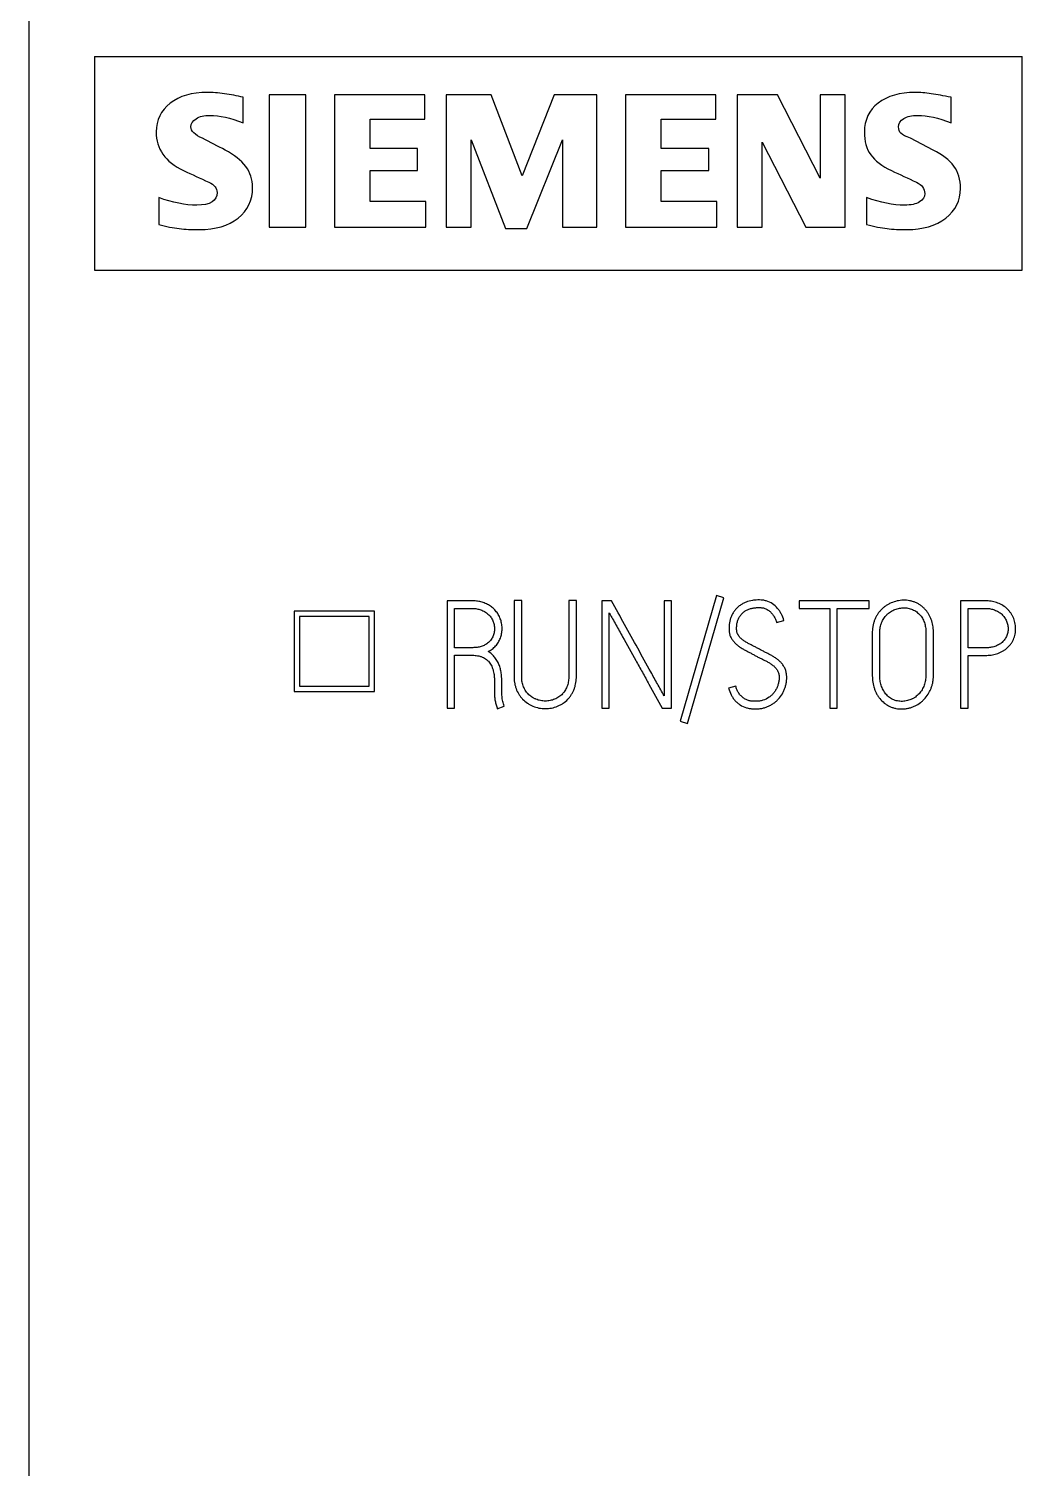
# Model space of a CAD drawing. Extents: x 0 to 420, y 0 to 297.
# Drawn here: x 96.25 to 114.77, y 182.8 to 209.65 of the extents above; entities that cross this region are included whole.
import ezdxf

# ---------------------------------------------------------------- set-up
doc = ezdxf.new("R2010")
doc.units = 0
doc.header["$LTSCALE"] = 23.1
doc.layers.add('10000_FRONT', color=7, linetype='CONTINUOUS')
doc.layers.add('10500_FRONT_LABELING', color=7, linetype='CONTINUOUS')

msp = doc.modelspace()

# ---------------------------------------------------------------- linework, layer by layer
at = {"layer": '10000_FRONT', "color": 7, "linetype": 'CONTINUOUS'}
for p, q in [((96.248, 234.284), (96.248, 144.284)), ((97.474, 209.139), (97.474, 205.154)), ((97.474, 209.139), (114.774, 209.139)), ((114.774, 205.154), (114.774, 209.139)), ((97.474, 205.154), (114.774, 205.154)), ((101.198, 198.792), (101.198, 197.291)), ((102.698, 198.792), (101.198, 198.792)), ((101.298, 198.692), (101.298, 197.391)), ((102.598, 198.692), (101.298, 198.692)), ((102.598, 197.391), (102.598, 198.692)), ((102.698, 197.291), (102.698, 198.792)), ((101.298, 197.391), (102.598, 197.391)), ((101.198, 197.291), (102.698, 197.291))]:
    msp.add_line(p, q, dxfattribs=at)
at = {"layer": '10500_FRONT_LABELING', "color": 7, "linetype": 'CONTINUOUS'}
for p, q in [((100.245, 207.898), (100.245, 208.378)), ((100.73, 208.422), (100.73, 205.953)), ((101.418, 208.422), (100.73, 208.422)), ((101.418, 205.953), (101.418, 208.422)), ((101.95, 208.422), (101.95, 205.953)), ((103.633, 208.422), (101.95, 208.422)), ((103.633, 207.966), (103.633, 208.422)), ((104.034, 208.422), (104.034, 205.953)), ((104.873, 208.422), (104.034, 208.422)), ((105.447, 206.912), (104.873, 208.422)), ((106.046, 208.422), (105.447, 206.912)), ((106.844, 208.422), (106.046, 208.422)), ((106.844, 205.953), (106.844, 208.422)), ((107.375, 208.422), (107.375, 205.953)), ((109.059, 208.422), (107.375, 208.422)), ((109.059, 207.966), (109.059, 208.422)), ((109.46, 208.422), (109.46, 205.953)), ((110.21, 208.422), (109.46, 208.422)), ((111.008, 206.866), (110.21, 208.422)), ((111.008, 208.422), (111.008, 206.866)), ((111.472, 208.422), (111.008, 208.422)), ((111.472, 205.953), (111.472, 208.422)), ((113.447, 207.898), (113.447, 208.378)), ((102.612, 207.419), (102.612, 207.966)), ((102.612, 207.966), (103.633, 207.966)), ((108.042, 207.419), (108.042, 207.966)), ((108.042, 207.966), (109.059, 207.966)), ((104.498, 205.953), (104.498, 207.582)), ((104.498, 207.582), (105.14, 205.931)), ((105.535, 205.931), (106.202, 207.582)), ((106.202, 207.582), (106.202, 205.953)), ((113.114, 207.391), (112.692, 207.611)), ((103.497, 207.419), (102.612, 207.419)), ((103.497, 207.008), (103.497, 207.419)), ((108.929, 207.419), (108.042, 207.419)), ((108.929, 207.008), (108.929, 207.419)), ((109.924, 205.953), (109.924, 207.537)), ((109.924, 207.537), (110.742, 205.953)), ((102.612, 206.432), (102.612, 207.008)), ((102.612, 207.008), (103.497, 207.008)), ((108.042, 206.432), (108.042, 207.008)), ((108.042, 207.008), (108.929, 207.008)), ((98.671, 206.505), (98.671, 206.003)), ((111.873, 206.505), (111.873, 206.003)), ((103.654, 206.432), (102.612, 206.432)), ((103.654, 205.953), (103.654, 206.432)), ((109.08, 206.432), (108.042, 206.432)), ((109.08, 205.953), (109.08, 206.432)), ((100.73, 205.953), (101.418, 205.953)), ((101.95, 205.953), (103.654, 205.953)), ((104.034, 205.953), (104.498, 205.953)), ((105.14, 205.931), (105.535, 205.931)), ((106.202, 205.953), (106.844, 205.953)), ((107.375, 205.953), (109.08, 205.953)), ((109.46, 205.953), (109.924, 205.953)), ((110.742, 205.953), (111.472, 205.953)), ((104.048, 198.984), (104.048, 196.984)), ((104.509, 198.984), (104.048, 198.984)), ((105.298, 198.987), (105.298, 197.577)), ((105.44, 198.987), (105.298, 198.987)), ((105.44, 197.577), (105.44, 198.987)), ((106.319, 198.987), (106.319, 197.577)), ((106.461, 198.987), (106.319, 198.987)), ((106.461, 197.577), (106.461, 198.987)), ((106.935, 198.984), (106.935, 196.984)), ((107.115, 198.984), (106.935, 198.984)), ((108.095, 198.984), (108.095, 197.214)), ((108.236, 198.984), (108.095, 198.984)), ((108.236, 196.984), (108.236, 198.984)), ((109.073, 199.081), (108.398, 196.737)), ((108.534, 196.698), (109.208, 199.042)), ((109.208, 199.042), (109.073, 199.081)), ((110.613, 198.981), (110.613, 198.84)), ((111.92, 198.981), (110.613, 198.981)), ((111.92, 198.84), (111.92, 198.981)), ((113.626, 198.984), (113.626, 196.984)), ((114.087, 198.984), (113.626, 198.984)), ((104.19, 198.11), (104.19, 198.842)), ((104.19, 198.842), (104.509, 198.842)), ((107.074, 196.984), (107.074, 198.759)), ((110.613, 198.84), (111.185, 198.84)), ((111.185, 198.84), (111.185, 196.984)), ((111.326, 196.984), (111.326, 198.84)), ((111.326, 198.84), (111.92, 198.84)), ((113.768, 198.107), (113.768, 198.842)), ((113.768, 198.842), (114.087, 198.842)), ((110.194, 198.579), (110.33, 198.618)), ((111.978, 198.379), (111.978, 197.616)), ((112.117, 197.616), (112.117, 198.379)), ((112.98, 198.379), (112.98, 197.616)), ((113.121, 197.616), (113.121, 198.379)), ((104.531, 198.11), (104.19, 198.11)), ((104.19, 196.984), (104.19, 197.969)), ((104.19, 197.969), (104.526, 197.969)), ((114.087, 198.107), (113.768, 198.107)), ((113.768, 196.984), (113.768, 197.966)), ((113.768, 197.966), (114.087, 197.966)), ((104.933, 197.469), (104.933, 197.295)), ((105.072, 197.386), (105.072, 197.442)), ((109.434, 197.392), (109.298, 197.353)), ((104.933, 197.295), (104.931, 197.27)), ((104.048, 196.984), (104.19, 196.984)), ((104.986, 196.97), (105.116, 197.02)), ((106.935, 196.984), (107.074, 196.984)), ((108.061, 196.984), (108.236, 196.984)), ((111.185, 196.984), (111.326, 196.984)), ((113.626, 196.984), (113.768, 196.984)), ((108.398, 196.737), (108.534, 196.698))]:
    msp.add_line(p, q, dxfattribs=at)
for points, knots in [([(99.899, 208.442), (99.779, 208.459), (99.672, 208.468), (99.29, 208.468), (99.059, 208.4), (98.711, 208.129), (98.624, 207.951), (98.624, 207.572), (98.667, 207.432), (98.833, 207.192), (98.962, 207.09), (99.135, 207.008)], [0, 0, 0, 0, 0.087042, 0.087042, 0.353828, 0.353828, 0.619885, 0.619885, 0.809501, 0.809501, 1, 1, 1, 1]), ([(113.077, 208.442), (112.969, 208.459), (112.871, 208.468), (112.491, 208.468), (112.262, 208.401), (111.917, 208.134), (111.832, 207.955), (111.832, 207.556), (111.87, 207.414), (112.027, 207.193), (112.156, 207.094), (112.337, 207.008)], [0, 0, 0, 0, 0.081455, 0.081455, 0.340194, 0.340194, 0.600254, 0.600254, 0.8003, 0.8003, 1, 1, 1, 1]), ([(99.489, 207.611), (99.344, 207.674), (99.271, 207.746), (99.271, 207.885), (99.303, 207.936), (99.431, 208.018), (99.518, 208.039), (99.805, 208.039), (100.012, 207.992), (100.245, 207.898)], [0, 0, 0, 0, 0.261575, 0.261575, 0.462575, 0.462575, 0.663575, 0.663575, 1, 1, 1, 1]), ([(112.512, 207.704), (112.482, 207.732), (112.468, 207.772), (112.468, 207.889), (112.5, 207.94), (112.628, 208.019), (112.716, 208.039), (113.008, 208.039), (113.214, 207.992), (113.447, 207.898)], [0, 0, 0, 0, 0.182565, 0.182565, 0.408598, 0.408598, 0.634631, 0.634631, 1, 1, 1, 1]), ([(98.671, 206.003), (98.814, 205.965), (98.941, 205.941), (99.163, 205.914), (99.288, 205.908), (99.729, 205.908), (99.97, 205.979), (100.332, 206.264), (100.422, 206.456), (100.422, 206.986), (100.251, 207.214), (99.771, 207.464), (99.63, 207.537), (99.489, 207.611)], [0, 0, 0, 0, 0.100187, 0.100187, 0.199698, 0.199698, 0.416215, 0.416215, 0.632733, 0.632733, 0.892257, 0.892257, 1, 1, 1, 1]), ([(111.873, 206.003), (112.016, 205.965), (112.143, 205.941), (112.365, 205.914), (112.488, 205.908), (112.923, 205.908), (113.164, 205.979), (113.533, 206.264), (113.624, 206.449), (113.624, 206.84), (113.583, 206.979), (113.416, 207.204), (113.288, 207.304), (113.114, 207.391)], [0, 0, 0, 0, 0.10411, 0.10411, 0.207517, 0.207517, 0.43653, 0.43653, 0.666137, 0.666137, 0.833734, 0.833734, 1, 1, 1, 1]), ([(99.135, 207.008), (99.291, 206.936), (99.448, 206.865), (99.709, 206.744), (99.76, 206.681), (99.76, 206.444), (99.634, 206.364), (99.168, 206.364), (98.932, 206.411), (98.671, 206.505)], [0, 0, 0, 0, 0.242389, 0.242389, 0.405121, 0.405121, 0.728891, 0.728891, 1, 1, 1, 1]), ([(112.337, 207.008), (112.492, 206.936), (112.646, 206.865), (112.905, 206.744), (112.957, 206.672), (112.957, 206.515), (112.924, 206.463), (112.792, 206.384), (112.7, 206.364), (112.37, 206.364), (112.134, 206.411), (111.873, 206.505)], [0, 0, 0, 0, 0.287648, 0.287648, 0.482601, 0.482601, 0.61717, 0.61717, 0.753642, 0.753642, 1, 1, 1, 1]), ([(104.817, 198.038), (104.843, 198.051), (104.867, 198.066), (104.902, 198.092), (104.913, 198.101), (104.934, 198.121), (104.945, 198.131), (104.974, 198.163), (104.991, 198.187), (105.013, 198.224), (105.019, 198.236), (105.032, 198.263), (105.037, 198.276), (105.053, 198.317), (105.061, 198.344), (105.069, 198.387), (105.071, 198.401), (105.074, 198.43), (105.075, 198.444), (105.075, 198.487), (105.073, 198.516), (105.066, 198.559), (105.064, 198.573), (105.057, 198.601), (105.053, 198.615), (105.039, 198.656), (105.028, 198.683), (105.008, 198.721), (105, 198.733), (104.985, 198.758), (104.976, 198.769), (104.95, 198.803), (104.93, 198.825), (104.898, 198.854), (104.887, 198.863), (104.864, 198.88), (104.852, 198.888), (104.815, 198.911), (104.789, 198.925), (104.749, 198.942), (104.736, 198.947), (104.708, 198.956), (104.667, 198.968), (104.624, 198.976), (104.567, 198.982), (104.538, 198.984), (104.509, 198.984)], [0, 0, 0, 0, 0.0625, 0.0625, 0.09375, 0.09375, 0.125, 0.125, 0.1875, 0.1875, 0.21875, 0.21875, 0.25, 0.25, 0.3125, 0.3125, 0.34375, 0.34375, 0.375, 0.375, 0.4375, 0.4375, 0.46875, 0.46875, 0.5, 0.5, 0.5625, 0.5625, 0.59375, 0.59375, 0.625, 0.625, 0.6875, 0.6875, 0.71875, 0.71875, 0.75, 0.75, 0.8125, 0.8125, 0.84375, 0.84375, 0.875, 0.9375, 0.9375, 1, 1, 1, 1]), ([(108.095, 197.214), (108.075, 197.251), (108.054, 197.288), (108.013, 197.362), (107.993, 197.399), (107.931, 197.509), (107.89, 197.583), (107.767, 197.803), (107.686, 197.951), (107.522, 198.246), (107.441, 198.393), (107.278, 198.689), (107.197, 198.836), (107.115, 198.984)], [0, 0, 0, 0, 0.0625, 0.0625, 0.125, 0.125, 0.25, 0.25, 0.5, 0.5, 0.75, 0.75, 1, 1, 1, 1]), ([(110.33, 198.618), (110.318, 198.659), (110.303, 198.698), (110.274, 198.755), (110.263, 198.773), (110.246, 198.8), (110.239, 198.809), (110.227, 198.826), (110.22, 198.834), (110.185, 198.875), (110.154, 198.904), (110.082, 198.952), (110.043, 198.97), (109.992, 198.985), (109.981, 198.988), (109.96, 198.992), (109.95, 198.994), (109.918, 198.998), (109.897, 199), (109.854, 199.001), (109.833, 199), (109.79, 198.997), (109.769, 198.995), (109.705, 198.985), (109.664, 198.974), (109.614, 198.955), (109.604, 198.951), (109.585, 198.942), (109.575, 198.937), (109.547, 198.922), (109.529, 198.911), (109.503, 198.892), (109.494, 198.886), (109.478, 198.872), (109.47, 198.865), (109.447, 198.843), (109.432, 198.827), (109.406, 198.793), (109.394, 198.776), (109.377, 198.748), (109.372, 198.739), (109.362, 198.719), (109.358, 198.71), (109.345, 198.68), (109.338, 198.66), (109.328, 198.63), (109.326, 198.619), (109.321, 198.599), (109.318, 198.588), (109.313, 198.556), (109.31, 198.535), (109.307, 198.493), (109.306, 198.471), (109.307, 198.439), (109.308, 198.428), (109.31, 198.407), (109.311, 198.396), (109.317, 198.365), (109.322, 198.344), (109.334, 198.314), (109.339, 198.305), (109.349, 198.286), (109.355, 198.276), (109.366, 198.258), (109.373, 198.25), (109.386, 198.233), (109.393, 198.224), (109.407, 198.208), (109.414, 198.2), (109.43, 198.185), (109.437, 198.178), (109.462, 198.157), (109.478, 198.144), (109.513, 198.119), (109.531, 198.108), (109.567, 198.085), (109.586, 198.075), (109.624, 198.055), (109.643, 198.045), (109.681, 198.025), (109.7, 198.015), (109.738, 197.995), (109.757, 197.984), (109.794, 197.963), (109.813, 197.953), (109.851, 197.933), (109.87, 197.923), (109.908, 197.904), (109.928, 197.895), (109.966, 197.876), (109.986, 197.867), (110.024, 197.847), (110.043, 197.837), (110.07, 197.82), (110.079, 197.814), (110.097, 197.802), (110.106, 197.796), (110.123, 197.783), (110.131, 197.776), (110.148, 197.762), (110.155, 197.754), (110.17, 197.739), (110.178, 197.731), (110.191, 197.714), (110.198, 197.705), (110.209, 197.687), (110.214, 197.678), (110.224, 197.659), (110.227, 197.648), (110.233, 197.628), (110.236, 197.617), (110.239, 197.596), (110.24, 197.585), (110.242, 197.553), (110.241, 197.531), (110.237, 197.489), (110.233, 197.468), (110.223, 197.426), (110.217, 197.405), (110.202, 197.365), (110.193, 197.346), (110.177, 197.318), (110.171, 197.309), (110.16, 197.291), (110.153, 197.282), (110.134, 197.256), (110.12, 197.241), (110.097, 197.219), (110.089, 197.212), (110.072, 197.198), (110.063, 197.192), (110.019, 197.16), (109.982, 197.141), (109.93, 197.125), (109.919, 197.122), (109.898, 197.117), (109.867, 197.112), (109.834, 197.109), (109.802, 197.109), (109.791, 197.109), (109.77, 197.109), (109.759, 197.11), (109.727, 197.113), (109.706, 197.116), (109.675, 197.124), (109.665, 197.127), (109.644, 197.134), (109.634, 197.138), (109.605, 197.152), (109.586, 197.164), (109.561, 197.183), (109.552, 197.19), (109.536, 197.205), (109.529, 197.212), (109.507, 197.236), (109.494, 197.254), (109.476, 197.281), (109.471, 197.291), (109.461, 197.31), (109.457, 197.32), (109.445, 197.35), (109.439, 197.37), (109.434, 197.392)], [0, 0, 0, 0, 0.03125, 0.03125, 0.046875, 0.046875, 0.054688, 0.054688, 0.0625, 0.0625, 0.09375, 0.09375, 0.125, 0.125, 0.132812, 0.132812, 0.140625, 0.140625, 0.15625, 0.15625, 0.171875, 0.171875, 0.1875, 0.1875, 0.21875, 0.21875, 0.226562, 0.226562, 0.234375, 0.234375, 0.25, 0.25, 0.257812, 0.257812, 0.265625, 0.265625, 0.28125, 0.28125, 0.296875, 0.296875, 0.304688, 0.304688, 0.3125, 0.3125, 0.328125, 0.328125, 0.335938, 0.335938, 0.34375, 0.34375, 0.359375, 0.359375, 0.375, 0.375, 0.382812, 0.382812, 0.390625, 0.390625, 0.40625, 0.40625, 0.414062, 0.414062, 0.421875, 0.421875, 0.429688, 0.429688, 0.4375, 0.4375, 0.445312, 0.445312, 0.453125, 0.453125, 0.46875, 0.46875, 0.484375, 0.484375, 0.5, 0.5, 0.515625, 0.515625, 0.53125, 0.53125, 0.546875, 0.546875, 0.5625, 0.5625, 0.578125, 0.578125, 0.59375, 0.59375, 0.609375, 0.609375, 0.625, 0.625, 0.632812, 0.632812, 0.640625, 0.640625, 0.648438, 0.648438, 0.65625, 0.65625, 0.664062, 0.664062, 0.671875, 0.671875, 0.679688, 0.679688, 0.6875, 0.6875, 0.695312, 0.695312, 0.703125, 0.703125, 0.71875, 0.71875, 0.734375, 0.734375, 0.75, 0.75, 0.765625, 0.765625, 0.773438, 0.773438, 0.78125, 0.78125, 0.796875, 0.796875, 0.804688, 0.804688, 0.8125, 0.8125, 0.84375, 0.84375, 0.851562, 0.851562, 0.859375, 0.875, 0.875, 0.882812, 0.882812, 0.890625, 0.890625, 0.90625, 0.90625, 0.914062, 0.914062, 0.921875, 0.921875, 0.9375, 0.9375, 0.945312, 0.945312, 0.953125, 0.953125, 0.96875, 0.96875, 0.976562, 0.976562, 0.984375, 0.984375, 1, 1, 1, 1]), ([(113.121, 198.379), (113.121, 198.418), (113.119, 198.457), (113.108, 198.534), (113.099, 198.572), (113.081, 198.628), (113.074, 198.647), (113.059, 198.682), (113.042, 198.717), (113.021, 198.751), (112.999, 198.783), (112.987, 198.798), (112.961, 198.828), (112.947, 198.842), (112.919, 198.869), (112.904, 198.881), (112.881, 198.899), (112.873, 198.904), (112.856, 198.915), (112.848, 198.92), (112.822, 198.935), (112.805, 198.944), (112.769, 198.959), (112.75, 198.966), (112.722, 198.974), (112.713, 198.977), (112.694, 198.982), (112.684, 198.984), (112.635, 198.993), (112.596, 198.996), (112.538, 198.994), (112.518, 198.993), (112.479, 198.988), (112.459, 198.985), (112.402, 198.972), (112.365, 198.959), (112.32, 198.94), (112.311, 198.935), (112.293, 198.927), (112.284, 198.922), (112.259, 198.908), (112.242, 198.897), (112.211, 198.875), (112.195, 198.863), (112.173, 198.844), (112.166, 198.837), (112.151, 198.823), (112.144, 198.816), (112.124, 198.795), (112.112, 198.78), (112.088, 198.749), (112.077, 198.733), (112.057, 198.699), (112.048, 198.682), (112.03, 198.646), (112.023, 198.628), (112.009, 198.592), (112.004, 198.573), (111.994, 198.535), (111.99, 198.516), (111.984, 198.477), (111.982, 198.458), (111.979, 198.418), (111.978, 198.399), (111.978, 198.379)], [0, 0, 0, 0, 0.0625, 0.0625, 0.125, 0.125, 0.15625, 0.15625, 0.1875, 0.21875, 0.21875, 0.25, 0.25, 0.28125, 0.28125, 0.3125, 0.3125, 0.328125, 0.328125, 0.34375, 0.34375, 0.375, 0.375, 0.40625, 0.40625, 0.421875, 0.421875, 0.4375, 0.4375, 0.5, 0.5, 0.53125, 0.53125, 0.5625, 0.5625, 0.625, 0.625, 0.640625, 0.640625, 0.65625, 0.65625, 0.6875, 0.6875, 0.71875, 0.71875, 0.734375, 0.734375, 0.75, 0.75, 0.78125, 0.78125, 0.8125, 0.8125, 0.84375, 0.84375, 0.875, 0.875, 0.90625, 0.90625, 0.9375, 0.9375, 0.96875, 0.96875, 1, 1, 1, 1]), ([(114.087, 197.966), (114.122, 197.966), (114.158, 197.968), (114.228, 197.977), (114.262, 197.984), (114.313, 198), (114.33, 198.006), (114.363, 198.02), (114.379, 198.027), (114.41, 198.044), (114.425, 198.053), (114.455, 198.073), (114.469, 198.084), (114.51, 198.118), (114.534, 198.144), (114.567, 198.186), (114.577, 198.2), (114.595, 198.231), (114.604, 198.247), (114.625, 198.295), (114.636, 198.329), (114.65, 198.399), (114.653, 198.435), (114.652, 198.488), (114.651, 198.506), (114.647, 198.541), (114.644, 198.559), (114.632, 198.611), (114.621, 198.644), (114.602, 198.685), (114.599, 198.693), (114.59, 198.709), (114.586, 198.717), (114.573, 198.74), (114.563, 198.754), (114.542, 198.783), (114.531, 198.796), (114.507, 198.822), (114.494, 198.835), (114.454, 198.87), (114.424, 198.89), (114.378, 198.917), (114.362, 198.925), (114.33, 198.939), (114.313, 198.946), (114.28, 198.957), (114.263, 198.962), (114.228, 198.971), (114.211, 198.974), (114.158, 198.982), (114.122, 198.984), (114.087, 198.984)], [0, 0, 0, 0, 0.0625, 0.0625, 0.125, 0.125, 0.15625, 0.15625, 0.1875, 0.1875, 0.21875, 0.21875, 0.25, 0.25, 0.3125, 0.3125, 0.34375, 0.34375, 0.375, 0.375, 0.4375, 0.4375, 0.5, 0.5, 0.53125, 0.53125, 0.5625, 0.5625, 0.625, 0.625, 0.640625, 0.640625, 0.65625, 0.65625, 0.6875, 0.6875, 0.71875, 0.71875, 0.75, 0.75, 0.8125, 0.8125, 0.84375, 0.84375, 0.875, 0.875, 0.90625, 0.90625, 0.9375, 0.9375, 1, 1, 1, 1]), ([(104.509, 198.842), (104.535, 198.842), (104.56, 198.841), (104.611, 198.834), (104.636, 198.829), (104.686, 198.813), (104.71, 198.803), (104.755, 198.779), (104.776, 198.765), (104.807, 198.741), (104.817, 198.733), (104.835, 198.715), (104.853, 198.696), (104.868, 198.675), (104.882, 198.654), (104.889, 198.642), (104.906, 198.607), (104.915, 198.583), (104.925, 198.546), (104.927, 198.533), (104.931, 198.507), (104.932, 198.495), (104.934, 198.469), (104.933, 198.456), (104.932, 198.43), (104.93, 198.417), (104.924, 198.379), (104.917, 198.354), (104.903, 198.318), (104.898, 198.306), (104.886, 198.284), (104.879, 198.273), (104.856, 198.241), (104.839, 198.222), (104.8, 198.188), (104.778, 198.174), (104.744, 198.156), (104.732, 198.15), (104.709, 198.14), (104.696, 198.135), (104.66, 198.124), (104.634, 198.118), (104.583, 198.111), (104.557, 198.11), (104.531, 198.11)], [0, 0, 0, 0, 0.0625, 0.0625, 0.125, 0.125, 0.1875, 0.1875, 0.25, 0.25, 0.28125, 0.28125, 0.3125, 0.34375, 0.34375, 0.375, 0.375, 0.4375, 0.4375, 0.46875, 0.46875, 0.5, 0.5, 0.53125, 0.53125, 0.5625, 0.5625, 0.625, 0.625, 0.65625, 0.65625, 0.6875, 0.6875, 0.75, 0.75, 0.8125, 0.8125, 0.84375, 0.84375, 0.875, 0.875, 0.9375, 0.9375, 1, 1, 1, 1]), ([(107.074, 198.759), (107.083, 198.74), (107.093, 198.722), (107.114, 198.684), (107.124, 198.666), (107.155, 198.611), (107.176, 198.574), (107.238, 198.463), (107.279, 198.389), (107.403, 198.167), (107.484, 198.019), (107.588, 197.834), (107.609, 197.797), (107.65, 197.724), (107.67, 197.687), (107.732, 197.576), (107.773, 197.502), (107.897, 197.28), (107.979, 197.132), (108.061, 196.984)], [0, 0, 0, 0, 0.03125, 0.03125, 0.0625, 0.0625, 0.125, 0.125, 0.25, 0.25, 0.5, 0.5, 0.5625, 0.5625, 0.625, 0.625, 0.75, 0.75, 1, 1, 1, 1]), ([(109.298, 197.353), (109.311, 197.311), (109.326, 197.271), (109.355, 197.214), (109.366, 197.196), (109.384, 197.169), (109.39, 197.16), (109.403, 197.143), (109.41, 197.134), (109.431, 197.11), (109.447, 197.095), (109.471, 197.074), (109.479, 197.067), (109.497, 197.054), (109.506, 197.048), (109.551, 197.019), (109.59, 197.002), (109.642, 196.986), (109.653, 196.984), (109.674, 196.979), (109.685, 196.977), (109.716, 196.972), (109.738, 196.969), (109.78, 196.967), (109.802, 196.967), (109.834, 196.968), (109.845, 196.969), (109.867, 196.971), (109.877, 196.972), (109.909, 196.976), (109.93, 196.98), (109.971, 196.991), (109.992, 196.997), (110.022, 197.009), (110.032, 197.013), (110.052, 197.022), (110.061, 197.027), (110.09, 197.042), (110.108, 197.053), (110.144, 197.077), (110.161, 197.09), (110.186, 197.111), (110.194, 197.118), (110.21, 197.133), (110.217, 197.14), (110.254, 197.18), (110.279, 197.214), (110.307, 197.261), (110.312, 197.27), (110.322, 197.289), (110.326, 197.299), (110.339, 197.329), (110.347, 197.349), (110.36, 197.39), (110.366, 197.41), (110.373, 197.442), (110.374, 197.453), (110.378, 197.474), (110.379, 197.485), (110.382, 197.517), (110.383, 197.538), (110.383, 197.581), (110.381, 197.603), (110.375, 197.646), (110.37, 197.667), (110.36, 197.697), (110.356, 197.707), (110.348, 197.727), (110.343, 197.737), (110.327, 197.765), (110.303, 197.801), (110.274, 197.833), (110.251, 197.856), (110.243, 197.863), (110.227, 197.878), (110.202, 197.898), (110.176, 197.916), (110.14, 197.94), (110.122, 197.951), (110.085, 197.972), (110.066, 197.982), (110.028, 198.001), (110.009, 198.011), (109.971, 198.03), (109.952, 198.039), (109.915, 198.059), (109.896, 198.069), (109.858, 198.09), (109.84, 198.1), (109.802, 198.119), (109.783, 198.129), (109.745, 198.149), (109.726, 198.158), (109.688, 198.177), (109.669, 198.187), (109.632, 198.208), (109.614, 198.219), (109.578, 198.242), (109.561, 198.255), (109.528, 198.282), (109.513, 198.297), (109.493, 198.322), (109.486, 198.331), (109.478, 198.345), (109.475, 198.349), (109.47, 198.359), (109.468, 198.364), (109.462, 198.378), (109.458, 198.389), (109.453, 198.409), (109.451, 198.42), (109.449, 198.441), (109.448, 198.452), (109.448, 198.473), (109.448, 198.495), (109.45, 198.516), (109.452, 198.537), (109.454, 198.548), (109.459, 198.58), (109.464, 198.6), (109.474, 198.63), (109.478, 198.64), (109.487, 198.66), (109.492, 198.669), (109.509, 198.697), (109.521, 198.714), (109.542, 198.739), (109.549, 198.747), (109.565, 198.762), (109.573, 198.769), (109.598, 198.789), (109.616, 198.8), (109.645, 198.815), (109.654, 198.82), (109.674, 198.828), (109.684, 198.832), (109.715, 198.842), (109.736, 198.846), (109.767, 198.851), (109.778, 198.852), (109.799, 198.855), (109.809, 198.856), (109.841, 198.859), (109.863, 198.86), (109.895, 198.858), (109.905, 198.857), (109.926, 198.854), (109.937, 198.853), (109.968, 198.845), (109.988, 198.837), (110.016, 198.822), (110.025, 198.817), (110.043, 198.805), (110.052, 198.799), (110.068, 198.786), (110.076, 198.779), (110.092, 198.764), (110.099, 198.756), (110.113, 198.74), (110.119, 198.731), (110.132, 198.714), (110.138, 198.705), (110.154, 198.678), (110.164, 198.659), (110.181, 198.619), (110.189, 198.599), (110.194, 198.579)], [0, 0, 0, 0, 0.03125, 0.03125, 0.046875, 0.046875, 0.054688, 0.054688, 0.0625, 0.0625, 0.078125, 0.078125, 0.085938, 0.085938, 0.09375, 0.09375, 0.125, 0.125, 0.132812, 0.132812, 0.140625, 0.140625, 0.15625, 0.15625, 0.171875, 0.171875, 0.179688, 0.179688, 0.1875, 0.1875, 0.203125, 0.203125, 0.21875, 0.21875, 0.226562, 0.226562, 0.234375, 0.234375, 0.25, 0.25, 0.265625, 0.265625, 0.273438, 0.273438, 0.28125, 0.28125, 0.3125, 0.3125, 0.320312, 0.320312, 0.328125, 0.328125, 0.34375, 0.34375, 0.359375, 0.359375, 0.367188, 0.367188, 0.375, 0.375, 0.390625, 0.390625, 0.40625, 0.40625, 0.421875, 0.421875, 0.429688, 0.429688, 0.4375, 0.4375, 0.453125, 0.46875, 0.46875, 0.476562, 0.476562, 0.484375, 0.5, 0.5, 0.515625, 0.515625, 0.53125, 0.53125, 0.546875, 0.546875, 0.5625, 0.5625, 0.578125, 0.578125, 0.59375, 0.59375, 0.609375, 0.609375, 0.625, 0.625, 0.640625, 0.640625, 0.65625, 0.65625, 0.671875, 0.671875, 0.6875, 0.6875, 0.695312, 0.695312, 0.699219, 0.699219, 0.703125, 0.703125, 0.710938, 0.710938, 0.71875, 0.71875, 0.726562, 0.726562, 0.734375, 0.742188, 0.742188, 0.75, 0.75, 0.765625, 0.765625, 0.773438, 0.773438, 0.78125, 0.78125, 0.796875, 0.796875, 0.804688, 0.804688, 0.8125, 0.8125, 0.828125, 0.828125, 0.835938, 0.835938, 0.84375, 0.84375, 0.859375, 0.859375, 0.867188, 0.867188, 0.875, 0.875, 0.890625, 0.890625, 0.898438, 0.898438, 0.90625, 0.90625, 0.921875, 0.921875, 0.929688, 0.929688, 0.9375, 0.9375, 0.945312, 0.945312, 0.953125, 0.953125, 0.960938, 0.960938, 0.96875, 0.96875, 0.984375, 0.984375, 1, 1, 1, 1]), ([(112.117, 198.379), (112.117, 198.409), (112.119, 198.439), (112.128, 198.498), (112.135, 198.526), (112.147, 198.562), (112.15, 198.569), (112.155, 198.583), (112.164, 198.604), (112.175, 198.623), (112.197, 198.662), (112.214, 198.686), (112.24, 198.714), (112.245, 198.719), (112.256, 198.73), (112.272, 198.745), (112.289, 198.759), (112.314, 198.777), (112.326, 198.785), (112.352, 198.8), (112.366, 198.807), (112.407, 198.825), (112.436, 198.834), (112.479, 198.845), (112.494, 198.847), (112.524, 198.851), (112.539, 198.853), (112.584, 198.854), (112.614, 198.852), (112.658, 198.845), (112.673, 198.841), (112.702, 198.833), (112.73, 198.823), (112.757, 198.809), (112.783, 198.794), (112.795, 198.786), (112.819, 198.767), (112.831, 198.758), (112.853, 198.737), (112.863, 198.726), (112.893, 198.692), (112.91, 198.667), (112.931, 198.628), (112.937, 198.614), (112.948, 198.586), (112.953, 198.571), (112.965, 198.528), (112.971, 198.499), (112.978, 198.439), (112.98, 198.409), (112.98, 198.379)], [0, 0, 0, 0, 0.0625, 0.0625, 0.125, 0.125, 0.140625, 0.140625, 0.15625, 0.1875, 0.1875, 0.25, 0.25, 0.265625, 0.265625, 0.28125, 0.3125, 0.3125, 0.34375, 0.34375, 0.375, 0.375, 0.4375, 0.4375, 0.46875, 0.46875, 0.5, 0.5, 0.5625, 0.5625, 0.59375, 0.59375, 0.625, 0.65625, 0.65625, 0.6875, 0.6875, 0.71875, 0.71875, 0.75, 0.75, 0.8125, 0.8125, 0.84375, 0.84375, 0.875, 0.875, 0.9375, 0.9375, 1, 1, 1, 1]), ([(114.087, 198.842), (114.113, 198.842), (114.139, 198.841), (114.191, 198.834), (114.216, 198.828), (114.267, 198.812), (114.291, 198.801), (114.325, 198.783), (114.336, 198.776), (114.358, 198.761), (114.369, 198.753), (114.399, 198.728), (114.417, 198.71), (114.441, 198.679), (114.449, 198.668), (114.463, 198.646), (114.469, 198.634), (114.486, 198.599), (114.495, 198.574), (114.504, 198.536), (114.506, 198.523), (114.51, 198.497), (114.511, 198.484), (114.511, 198.458), (114.511, 198.445), (114.509, 198.418), (114.507, 198.405), (114.499, 198.367), (114.491, 198.342), (114.475, 198.306), (114.468, 198.294), (114.455, 198.272), (114.447, 198.261), (114.431, 198.241), (114.422, 198.231), (114.403, 198.213), (114.393, 198.204), (114.362, 198.18), (114.34, 198.167), (114.304, 198.149), (114.292, 198.144), (114.268, 198.134), (114.255, 198.13), (114.23, 198.123), (114.217, 198.12), (114.192, 198.115), (114.179, 198.113), (114.139, 198.109), (114.113, 198.107), (114.087, 198.107)], [0, 0, 0, 0, 0.0625, 0.0625, 0.125, 0.125, 0.1875, 0.1875, 0.21875, 0.21875, 0.25, 0.25, 0.3125, 0.3125, 0.34375, 0.34375, 0.375, 0.375, 0.4375, 0.4375, 0.46875, 0.46875, 0.5, 0.5, 0.53125, 0.53125, 0.5625, 0.5625, 0.625, 0.625, 0.65625, 0.65625, 0.6875, 0.6875, 0.71875, 0.71875, 0.75, 0.75, 0.8125, 0.8125, 0.84375, 0.84375, 0.875, 0.875, 0.90625, 0.90625, 0.9375, 0.9375, 1, 1, 1, 1]), ([(104.526, 197.969), (104.556, 197.969), (104.587, 197.966), (104.632, 197.958), (104.647, 197.955), (104.669, 197.949), (104.676, 197.946), (104.691, 197.941), (104.698, 197.938), (104.733, 197.923), (104.76, 197.908), (104.79, 197.884), (104.796, 197.879), (104.807, 197.868), (104.813, 197.863), (104.829, 197.846), (104.838, 197.834), (104.856, 197.809), (104.864, 197.796), (104.879, 197.769), (104.885, 197.755), (104.896, 197.726), (104.901, 197.712), (104.91, 197.683), (104.913, 197.668), (104.923, 197.622), (104.927, 197.592), (104.932, 197.531), (104.933, 197.5), (104.933, 197.469)], [0, 0, 0, 0, 0.125, 0.125, 0.1875, 0.1875, 0.21875, 0.21875, 0.25, 0.25, 0.375, 0.375, 0.40625, 0.40625, 0.4375, 0.4375, 0.5, 0.5, 0.5625, 0.5625, 0.625, 0.625, 0.6875, 0.6875, 0.75, 0.75, 0.875, 0.875, 1, 1, 1, 1]), ([(105.072, 197.442), (105.072, 197.498), (105.069, 197.555), (105.059, 197.64), (105.054, 197.668), (105.042, 197.723), (105.034, 197.75), (105.019, 197.789), (105.014, 197.803), (105.002, 197.829), (104.996, 197.841), (104.975, 197.878), (104.959, 197.902), (104.934, 197.935), (104.925, 197.946), (104.905, 197.967), (104.895, 197.978), (104.864, 198.006), (104.842, 198.024), (104.817, 198.038)], [0, 0, 0, 0, 0.25, 0.25, 0.375, 0.375, 0.5, 0.5, 0.5625, 0.5625, 0.625, 0.625, 0.75, 0.75, 0.8125, 0.8125, 0.875, 0.875, 1, 1, 1, 1]), ([(111.978, 197.616), (111.978, 197.576), (111.981, 197.536), (111.99, 197.456), (111.998, 197.416), (112.015, 197.358), (112.021, 197.339), (112.035, 197.301), (112.044, 197.283), (112.061, 197.247), (112.071, 197.229), (112.093, 197.195), (112.105, 197.178), (112.143, 197.131), (112.171, 197.103), (112.21, 197.071), (112.218, 197.065), (112.235, 197.054), (112.243, 197.048), (112.269, 197.032), (112.305, 197.013), (112.342, 196.998), (112.371, 196.989), (112.381, 196.986), (112.4, 196.981), (112.41, 196.979), (112.46, 196.969), (112.5, 196.966), (112.561, 196.968), (112.581, 196.969), (112.621, 196.975), (112.641, 196.978), (112.68, 196.988), (112.7, 196.993), (112.728, 197.003), (112.738, 197.007), (112.757, 197.014), (112.766, 197.018), (112.812, 197.04), (112.846, 197.061), (112.894, 197.098), (112.909, 197.111), (112.938, 197.139), (112.952, 197.154), (112.991, 197.2), (113.014, 197.233), (113.044, 197.286), (113.053, 197.304), (113.07, 197.34), (113.078, 197.359), (113.091, 197.397), (113.097, 197.416), (113.106, 197.455), (113.11, 197.475), (113.119, 197.535), (113.121, 197.576), (113.121, 197.616)], [0, 0, 0, 0, 0.0625, 0.0625, 0.125, 0.125, 0.15625, 0.15625, 0.1875, 0.1875, 0.21875, 0.21875, 0.25, 0.25, 0.3125, 0.3125, 0.328125, 0.328125, 0.34375, 0.34375, 0.375, 0.40625, 0.40625, 0.421875, 0.421875, 0.4375, 0.4375, 0.5, 0.5, 0.53125, 0.53125, 0.5625, 0.5625, 0.59375, 0.59375, 0.609375, 0.609375, 0.625, 0.625, 0.6875, 0.6875, 0.71875, 0.71875, 0.75, 0.75, 0.8125, 0.8125, 0.84375, 0.84375, 0.875, 0.875, 0.90625, 0.90625, 0.9375, 0.9375, 1, 1, 1, 1]), ([(112.98, 197.616), (112.98, 197.585), (112.978, 197.554), (112.972, 197.508), (112.969, 197.493), (112.963, 197.462), (112.958, 197.447), (112.944, 197.402), (112.932, 197.374), (112.91, 197.333), (112.902, 197.319), (112.885, 197.293), (112.876, 197.281), (112.846, 197.244), (112.824, 197.222), (112.788, 197.193), (112.776, 197.184), (112.756, 197.172), (112.749, 197.168), (112.735, 197.16), (112.728, 197.156), (112.693, 197.14), (112.664, 197.129), (112.619, 197.118), (112.603, 197.115), (112.572, 197.111), (112.557, 197.109), (112.526, 197.108), (112.51, 197.109), (112.479, 197.111), (112.464, 197.113), (112.418, 197.122), (112.388, 197.131), (112.345, 197.151), (112.332, 197.159), (112.306, 197.176), (112.294, 197.185), (112.27, 197.205), (112.258, 197.216), (112.237, 197.239), (112.217, 197.263), (112.199, 197.289), (112.183, 197.315), (112.176, 197.329), (112.156, 197.372), (112.146, 197.401), (112.135, 197.446), (112.131, 197.461), (112.126, 197.492), (112.124, 197.508), (112.119, 197.554), (112.117, 197.585), (112.117, 197.616)], [0, 0, 0, 0, 0.0625, 0.0625, 0.09375, 0.09375, 0.125, 0.125, 0.1875, 0.1875, 0.21875, 0.21875, 0.25, 0.25, 0.3125, 0.3125, 0.34375, 0.34375, 0.359375, 0.359375, 0.375, 0.375, 0.4375, 0.4375, 0.46875, 0.46875, 0.5, 0.5, 0.53125, 0.53125, 0.5625, 0.5625, 0.625, 0.625, 0.65625, 0.65625, 0.6875, 0.6875, 0.71875, 0.71875, 0.75, 0.78125, 0.78125, 0.8125, 0.8125, 0.875, 0.875, 0.90625, 0.90625, 0.9375, 0.9375, 1, 1, 1, 1]), ([(105.116, 197.02), (105.105, 197.049), (105.095, 197.078), (105.084, 197.123), (105.081, 197.139), (105.077, 197.169), (105.075, 197.185), (105.072, 197.216), (105.071, 197.231), (105.07, 197.262), (105.069, 197.278), (105.069, 197.301), (105.069, 197.309), (105.069, 197.324), (105.069, 197.332), (105.069, 197.347), (105.069, 197.355), (105.07, 197.371), (105.071, 197.378), (105.072, 197.386)], [0, 0, 0, 0, 0.25, 0.25, 0.375, 0.375, 0.5, 0.5, 0.625, 0.625, 0.75, 0.75, 0.8125, 0.8125, 0.875, 0.875, 0.9375, 0.9375, 1, 1, 1, 1]), ([(105.298, 197.577), (105.298, 197.538), (105.301, 197.499), (105.31, 197.442), (105.314, 197.422), (105.321, 197.394), (105.323, 197.385), (105.329, 197.366), (105.332, 197.356), (105.349, 197.31), (105.366, 197.275), (105.397, 197.226), (105.408, 197.21), (105.432, 197.179), (105.445, 197.164), (105.485, 197.121), (105.515, 197.096), (105.556, 197.069), (105.564, 197.063), (105.581, 197.053), (105.589, 197.048), (105.615, 197.034), (105.633, 197.026), (105.687, 197.004), (105.724, 196.992), (105.802, 196.977), (105.841, 196.973), (105.899, 196.973), (105.919, 196.974), (105.958, 196.977), (105.977, 196.98), (106.035, 196.992), (106.072, 197.003), (106.117, 197.021), (106.126, 197.025), (106.144, 197.033), (106.153, 197.038), (106.179, 197.052), (106.196, 197.062), (106.244, 197.095), (106.274, 197.12), (106.308, 197.155), (106.314, 197.163), (106.327, 197.178), (106.333, 197.185), (106.351, 197.209), (106.362, 197.225), (106.382, 197.258), (106.392, 197.275), (106.409, 197.31), (106.417, 197.329), (106.43, 197.365), (106.436, 197.384), (106.445, 197.422), (106.449, 197.441), (106.455, 197.479), (106.457, 197.499), (106.46, 197.538), (106.461, 197.558), (106.461, 197.577)], [0, 0, 0, 0, 0.0625, 0.0625, 0.09375, 0.09375, 0.109375, 0.109375, 0.125, 0.125, 0.1875, 0.1875, 0.21875, 0.21875, 0.25, 0.25, 0.3125, 0.3125, 0.328125, 0.328125, 0.34375, 0.34375, 0.375, 0.375, 0.4375, 0.4375, 0.5, 0.5, 0.53125, 0.53125, 0.5625, 0.5625, 0.625, 0.625, 0.640625, 0.640625, 0.65625, 0.65625, 0.6875, 0.6875, 0.75, 0.75, 0.765625, 0.765625, 0.78125, 0.78125, 0.8125, 0.8125, 0.84375, 0.84375, 0.875, 0.875, 0.90625, 0.90625, 0.9375, 0.9375, 0.96875, 0.96875, 1, 1, 1, 1]), ([(106.319, 197.577), (106.319, 197.548), (106.317, 197.518), (106.309, 197.459), (106.303, 197.431), (106.288, 197.388), (106.282, 197.374), (106.27, 197.347), (106.263, 197.334), (106.247, 197.308), (106.239, 197.296), (106.226, 197.278), (106.221, 197.272), (106.212, 197.26), (106.207, 197.255), (106.181, 197.227), (106.159, 197.208), (106.122, 197.182), (106.109, 197.175), (106.082, 197.16), (106.069, 197.154), (106.027, 197.137), (105.999, 197.129), (105.94, 197.117), (105.91, 197.114), (105.865, 197.114), (105.85, 197.115), (105.821, 197.118), (105.806, 197.12), (105.762, 197.129), (105.733, 197.137), (105.698, 197.151), (105.692, 197.154), (105.678, 197.16), (105.671, 197.163), (105.651, 197.174), (105.638, 197.182), (105.602, 197.207), (105.579, 197.226), (105.553, 197.253), (105.548, 197.259), (105.539, 197.27), (105.534, 197.276), (105.521, 197.294), (105.513, 197.307), (105.497, 197.333), (105.49, 197.346), (105.478, 197.373), (105.472, 197.387), (105.457, 197.429), (105.45, 197.458), (105.444, 197.502), (105.442, 197.517), (105.44, 197.547), (105.44, 197.562), (105.44, 197.577)], [0, 0, 0, 0, 0.0625, 0.0625, 0.125, 0.125, 0.15625, 0.15625, 0.1875, 0.1875, 0.21875, 0.21875, 0.234375, 0.234375, 0.25, 0.25, 0.3125, 0.3125, 0.34375, 0.34375, 0.375, 0.375, 0.4375, 0.4375, 0.5, 0.5, 0.53125, 0.53125, 0.5625, 0.5625, 0.625, 0.625, 0.640625, 0.640625, 0.65625, 0.65625, 0.6875, 0.6875, 0.75, 0.75, 0.765625, 0.765625, 0.78125, 0.78125, 0.8125, 0.8125, 0.84375, 0.84375, 0.875, 0.875, 0.9375, 0.9375, 0.96875, 0.96875, 1, 1, 1, 1]), ([(104.931, 197.27), (104.931, 197.244), (104.932, 197.218), (104.937, 197.168), (104.941, 197.142), (104.95, 197.092), (104.956, 197.067), (104.97, 197.018), (104.978, 196.994), (104.986, 196.97)], [0, 0, 0, 0, 0.25, 0.25, 0.5, 0.5, 0.75, 0.75, 1, 1, 1, 1])]:
    msp.add_open_spline(points, degree=3, knots=knots, dxfattribs=at)
for points in [[(100.245, 208.378), (100.134, 208.403), (100.018, 208.426), (99.899, 208.442)], [(113.447, 208.378), (113.308, 208.403), (113.185, 208.426), (113.077, 208.442)], [(112.692, 207.611), (112.601, 207.644), (112.541, 207.675), (112.512, 207.704)]]:
    msp.add_open_spline(points, degree=3, dxfattribs=at)

doc.saveas('drawing.dxf')
